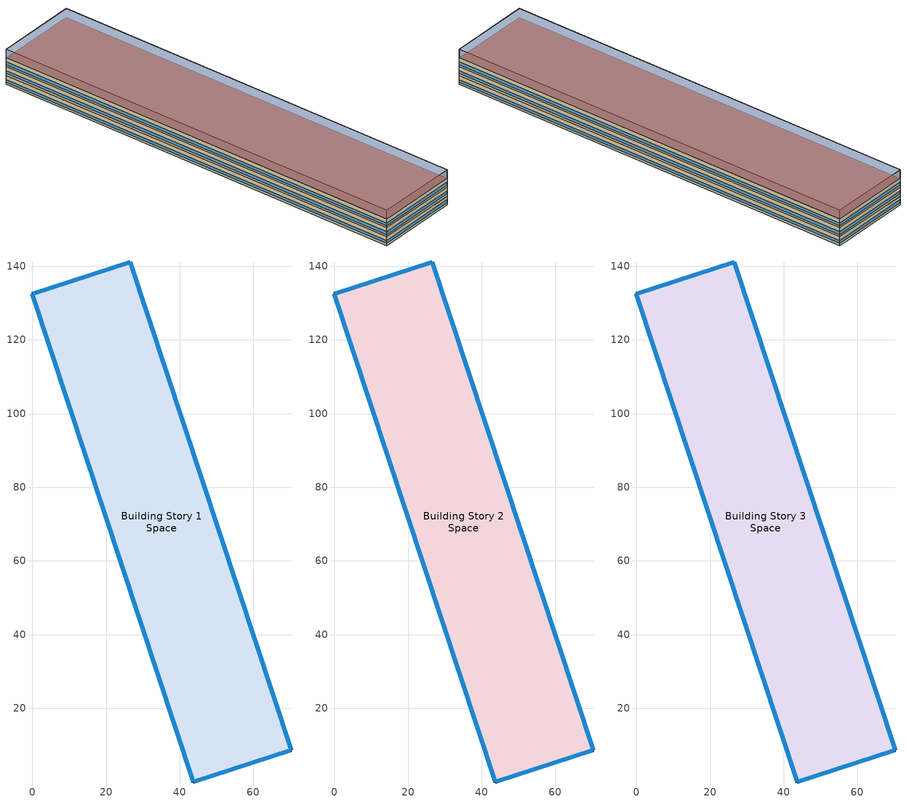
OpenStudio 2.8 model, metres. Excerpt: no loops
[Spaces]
Building Story 1 Space
 floor ground: 70.19,8.68 43.7,0 0,132.47 26.49,141.15 z0
 wall outside: 43.7,0 70.19,8.68 26.49,141.15 0,132.47 43.7,0 z0:3
 window: 43.73,0.01 70.17,8.67 / 0.01,132.45 43.69,0.02 / 26.47,141.14 0.02,132.48 / 70.18,8.7 26.5,141.12 z0.76:1.66
 ceiling adiabatic (Typical Interior Ceiling): 26.49,141.15 0,132.47 43.7,0 70.19,8.68 z3
Building Story 2 Space
 floor adiabatic (Typical Insulated Carpeted 8in Slab Floor): 70.19,8.68 43.7,0 0,132.47 26.49,141.15 z3
 wall outside: 43.7,0 70.19,8.68 26.49,141.15 0,132.47 43.7,0 z3:6
 window: 43.73,0.01 70.17,8.67 / 0.01,132.45 43.69,0.02 / 26.47,141.14 0.02,132.48 / 70.18,8.7 26.5,141.12 z3.76:4.66
 ceiling adiabatic (Typical Interior Ceiling): 26.49,141.15 0,132.47 43.7,0 70.19,8.68 z6
Building Story 3 Space
 floor adiabatic (Typical Insulated Carpeted 8in Slab Floor): 70.19,8.68 43.7,0 0,132.47 26.49,141.15 z6
 wall outside: 43.7,0 70.19,8.68 26.49,141.15 0,132.47 43.7,0 z6:9
 window: 43.73,0.01 70.17,8.67 / 0.01,132.45 43.69,0.02 / 26.47,141.14 0.02,132.48 / 70.18,8.7 26.5,141.12 z6.76:7.66
 roof outside: 26.49,141.15 0,132.47 43.7,0 70.19,8.68 z9
shading: 43.7,0 70.19,8.68 / 70.19,8.68 26.49,141.15 / 26.49,141.15 0,132.47 / 0,132.47 43.7,0 z0:12; 43.7,0 70.19,8.68 / 0,132.47 43.7,0 / 26.49,141.15 0,132.47 / 70.19,8.68 26.49,141.15 / 43.7,0 70.19,8.68 / 70.19,8.68 26.49,141.15 / 26.49,141.15 0,132.47 / 0,132.47 43.7,0 z0:9; 43.7,0 70.19,8.68 / 0,132.47 43.7,0 / 26.49,141.15 0,132.47 / 70.19,8.68 26.49,141.15 / 43.7,0 70.19,8.68 / 70.19,8.68 26.49,141.15 / 26.49,141.15 0,132.47 / 0,132.47 43.7,0 z0:3; 70.19,8.68 43.7,0 0,132.47 26.49,141.15 z0; 26.49,141.15 0,132.47 43.7,0 70.19,8.68 z12; 70.19,8.68 43.7,0 0,132.47 26.49,141.15 z0; 26.49,141.15 0,132.47 43.7,0 70.19,8.68 z9; 70.19,8.68 43.7,0 0,132.47 26.49,141.15 z0; 26.49,141.15 0,132.47 43.7,0 70.19,8.68 z3; 70.19,8.68 43.7,0 0,132.47 26.49,141.15 z0; 26.49,141.15 0,132.47 43.7,0 70.19,8.68 z3; 70.19,8.68 43.7,0 0,132.47 26.49,141.15 z0; 26.49,141.15 0,132.47 43.7,0 70.19,8.68 z9
[Site]
Buffalo Niagara Intl Ap_NY_USA: Latitude {deg}=42.8133; Longitude {deg}=-78.8502; Time Zone {hr}=-5; Elevation {m}=215; Terrain=City
[Site:WaterMainsTemperature]
Calculation Method=Correlation; Annual Average Outdoor Air Temperature {C}=8.96667; Maximum Difference In Monthly Average Outdoor Air Temperatures {deltaC}=26.2
[SizingPeriod:DesignDay] Barometric Pressure {Pa}=98769; Sky Clearness=0; Rain Indicator=0; Snow Indicator=0; Day of Month=21; Daylight Saving Time Indicator=0; Humidity Indicating Type=Wetbulb; Dry-Bulb Temperature Range Modifier Type=DefaultMultipliers
Name | Maximum Dry-Bulb Temperature {C} | Daily Dry-Bulb Temperature Range {deltaC} | Humidity Indicating Conditions at Maximum Dry-Bulb | Wind Speed {m/s} | Wind Direction {deg} | Month | Day Type | Solar Model Indicator | ASHRAE Taub | ASHRAE Taud
Buffalo Niagara Intl Ap Ann Clg .4% Condns DB=>MWB 1 | 30.3 | 9.3 | 21.8 | 5.7 | 240 | 7 | SummerDesignDay | ASHRAETau | 0.462 | 2.001
Buffalo Niagara Intl Ap Ann Clg .4% Condns WB=>MDB 1 | 27.8 | 9.3 | 23.8 | 5.7 | 240 | 7 | SummerDesignDay | ASHRAETau | 0.462 | 2.001
Buffalo Niagara Intl Ap Ann Htg 99.6% Condns DB 1 | -16.3 | 0 | -16.3 | 5.1 | 270 | 1 | WinterDesignDay | ASHRAEClearSky
[ClimateZones]
Climate Zone Institution Name 1=ASHRAE; Climate Zone Document Name 1=ANSI/ASHRAE Standard 169; Climate Zone Document Year 1=2006; Climate Zone Value 1=6A
[Site:GroundTemperature:BuildingSurface]
20.26, 20.16, 20.19, 20.28, 20.39, 22.7, 23.12, 23.23, 23.27, 20.97, 20.62, 20.41
[Building]
Restaurant 10: Nominal Floor to Floor Height {m}=3; Default Construction Set=Res 90.1-2013 - FullSrvRest - ASHRAE 169-2013-6A; Standards Number of Stories=3; Standards Number of Above Ground Stories=3; Standards Building Type=FullServiceRestaurant
[DefaultConstructionSet]
Res 90.1-2013 - FullSrvRest - ASHRAE 169-2013-6A: Default Exterior Surface Constructions=Default Surface Constructions 1; Default Interior Surface Constructions=Default Surface Constructions 2; Default Ground Contact Surface Constructions=Default Surface Constructions 3; Default Exterior SubSurface Constructions=Default Sub Surface Constructions 1; Default Interior SubSurface Constructions=Default Sub Surface Constructions 2; Interior Partition Construction=Typical Interior Partition
[DefaultSurfaceConstructions]
Name | Floor Construction | Wall Construction | Roof Ceiling Construction
Default Surface Constructions 1 | Typical Insulated Exterior Mass Floor R-19.61 | Typical Insulated Steel Framed Exterior Wall R-20.41 | Typical Wood Joist Attic Floor R-47.62
Default Surface Constructions 2 | Typical Interior Floor | Typical Interior Wall | Typical Interior Ceiling
Default Surface Constructions 3 | Typical Insulated Carpeted 8in Slab Floor | Typical Insulated Basement Mass Wall
[Construction]
Typical Insulated Exterior Mass Floor R-19.61: Typical Insulation R-17.04, 4 in. Normalweight Concrete Floor, Typical Carpet Pad
Typical Insulated Steel Framed Exterior Wall R-20.41: 25mm Stucco, 5/8 in. Gypsum Board, Typical Insulation R-18.23, 5/8 in. Gypsum Board
Typical Wood Joist Attic Floor R-47.62: 5/8 in. Gypsum Board, Typical Insulation R-45.98
Typical Interior Floor: 100mm Normalweight concrete floor, CP02 CARPET PAD
Typical Interior Wall: G01 13mm gypsum board, G01 13mm gypsum board
Typical Interior Ceiling: CP02 CARPET PAD, 100mm Normalweight concrete floor
Typical Insulated Carpeted 8in Slab Floor: 8 in. Normalweight Concrete Floor, Typical Carpet Pad
Typical Insulated Basement Mass Wall: 8 in. Concrete Block Basement Wall
U 0.48 SHGC 0.40 Dbl Ref-D Clr 6mm/13mm: REF D CLEAR 6MM, AIR 13MM, CLEAR 6MM
Typical Insulated Metal Door R-2.0: F08 Metal surface, Typical Insulation R-1.15
U 0.44 SHGC 0.26 Dbl Ref-B-H Clr 6mm/13mm Air: REF B CLEAR HI 6MM, AIR 13MM, CLEAR 6MM
Typical Overhead Door R-2.0: Typical Insulation R-1.15 1
Window_U_0.50_SHGC_0.40_Skylight_Frame_Width_0.430_in: Glass_2052_LayerAvg, Gap_1_W_0_0038, Glass_2027F_LayerAvg
Typical Interior Window: Clear 3mm
Typical Interior Door; Typical Interior Partition: G05 25mm wood
InteriorFurnishings 1: Std Wood 6inch 1
InteriorFurnishings 2: Std Wood 6inch 2
[Material:NoMass] Roughness=Smooth; Thermal Absorptance=0.9; Solar Absorptance=0.7
Name | Thermal Resistance {m2-K/W} | Visible Absorptance
Typical Insulation R-17.04 | 3.00072 | 0.7
Typical Carpet Pad; CP02 CARPET PAD | 0.21648 | 0.8
Typical Insulation R-18.23 | 3.21036 | 0.7
Typical Insulation R-45.98 | 8.09839 | 0.7
Typical Insulation R-1.15 | 0.202509 | 0.7
Typical Insulation R-1.15 1 | 0.202527 | 0.7
[Material]
Name | Roughness | Thickness {m} | Conductivity {W/m-K} | Density {kg/m3} | Specific Heat {J/kg-K} | Thermal Absorptance | Solar Absorptance | Visible Absorptance
4 in. Normalweight Concrete Floor | MediumRough | 0.1016 | 2.31 | 2322 | 832 | 0.9 | 0.7 | 0.7
25mm Stucco | Smooth | 0.0254 | 0.72 | 1856 | 840 | 0.9 | 0.7 | 0.7
5/8 in. Gypsum Board | MediumSmooth | 0.0159 | 0.16 | 800 | 1090 | 0.9 | 0.7 | 0.7
100mm Normalweight concrete floor | MediumRough | 0.1016 | 2.31045 | 2322 | 832.557 |  | 0 | 0
G01 13mm gypsum board | Smooth | 0.0127 | 0.160031 | 800.001 | 1090.73 | 0.9 | 0.7 | 0.5
8 in. Normalweight Concrete Floor | MediumRough | 0.2032 | 2.31 | 2322 | 832 | 0.9 | 0.7 | 0.7
8 in. Concrete Block Basement Wall | MediumRough | 0.2032 | 1.326 | 1842 | 912 | 0.9 | 0.7 | 0.7
F08 Metal surface | Smooth | 0.0008 | 45.28 | 7824 | 500 | 0.9 | 0.7 | 0.7
G05 25mm wood | MediumSmooth | 0.0254 | 0.15 | 608 | 1630 | 0.9 | 0.5 | 0.5
Std Wood 6inch 1; Std Wood 6inch 2 | MediumSmooth | 0.15 | 0.12 | 540 | 1210 | 0.9 | 0.7 | 0.7
[DefaultSubSurfaceConstructions]
Name | Fixed Window Construction | Operable Window Construction | Door Construction | Glass Door Construction | Overhead Door Construction | Skylight Construction | Tubular Daylight Dome Construction | Tubular Daylight Diffuser Construction
Default Sub Surface Constructions 1 | U 0.48 SHGC 0.40 Dbl Ref-D Clr 6mm/13mm | U 0.48 SHGC 0.40 Dbl Ref-D Clr 6mm/13mm | Typical Insulated Metal Door R-2.0 | U 0.44 SHGC 0.26 Dbl Ref-B-H Clr 6mm/13mm Air | Typical Overhead Door R-2.0 | Window_U_0.50_SHGC_0.40_Skylight_Frame_Width_0.430_in | Typical Interior Window | Typical Interior Window
Default Sub Surface Constructions 2 | Typical Interior Window | Typical Interior Window | Typical Interior Door
[WindowMaterial:Glazing] Optical Data Type=SpectralAverage; Infrared Transmittance at Normal Incidence=0; Dirt Correction Factor for Solar and Visible Transmittance=1; Solar Diffusing=No
Name | Thickness {m} | Solar Transmittance at Normal Incidence | Front Side Solar Reflectance at Normal Incidence | Back Side Solar Reflectance at Normal Incidence | Visible Transmittance at Normal Incidence | Front Side Visible Reflectance at Normal Incidence | Back Side Visible Reflectance at Normal Incidence | Front Side Infrared Hemispherical Emissivity | Back Side Infrared Hemispherical Emissivity | Conductivity {W/m-K}
REF D CLEAR 6MM | 0.006 | 0.429 | 0.308 | 0.379 | 0.334 | 0.453 | 0.505 | 0.84 | 0.82 | 0.9
CLEAR 6MM | 0.006 | 0.775 | 0.071 | 0.071 | 0.881 | 0.08 | 0.08 | 0.84 | 0.84 | 0.9
REF B CLEAR HI 6MM | 0.006 | 0.24 | 0.16 | 0.32 | 0.3 | 0.16 | 0.29 | 0.84 | 0.6 | 0.9
Glass_2052_LayerAvg | 0.00837 | 0.507767 | 0.054228 | 0.0544931 | 0.586833 | 0.05805 | 0.058397 | 0.84 | 0.84 | 1
Glass_2027F_LayerAvg | 0.004 | 0.369744 | 0.470069 | 0.340935 | 0.765222 | 0.0546 | 0.073741 | 0.03675 | 0.84 | 1
Clear 3mm | 0.003 | 0.837 | 0.075 | 0.075 | 0.898 | 0.081 | 0.081 | 0.84 | 0.84 | 0.9
[WindowMaterial:Gas] Gas Type=Air
Name | Thickness {m}
AIR 13MM | 0.0127
Gap_1_W_0_0038 | 0.0038
[People:Definition] Number of People Calculation Method=People/Area; Fraction Radiant=0.3; Enable ASHRAE 55 Comfort Warnings=Yes; Mean Radiant Temperature Calculation Type=ZoneAveraged; Thermal Comfort Model Type 1=Fanger
Name | People per Space Floor Area {person/m2}
FullServiceRestaurant Dining People Definition | 0.753474
FullServiceRestaurant Kitchen People Definition | 0.0538196
[Lights:Definition] Design Level Calculation Method=Watts/Area; Fraction Radiant=0.7; Fraction Visible=0.2
Name | Watts per Space Floor Area {W/m2}
FullServiceRestaurant Dining Lights Definition | 9.57988
FullServiceRestaurant Kitchen Lights Definition | 13.0243
[ElectricEquipment:Definition] Design Level Calculation Method=Watts/Area
Name | Watts per Space Floor Area {W/m2} | Fraction Latent | Fraction Radiant | Fraction Lost
FullServiceRestaurant Dining Elec Equip Definition | 64.9279 | 0.25 | 0.3
FullServiceRestaurant Kitchen Elec Equip Definition | 403.97 | 0.25 | 0.3 | 0.2
Elevator Lift Motor 1 - pre-normalized value was 16055 W. | 4.12672 |  | 0 | 1
Elevator Fan 1 - pre-normalized value was 31 W. | 0.00795722 |  | 0.5
Elevator Lights 1 - pre-normalized value was 32 W. | 0.00831476 |  | 0.5
[DesignSpecification:OutdoorAir] Outdoor Air Method=Sum; Outdoor Air Flow per Person {m3/s-person}=0; Outdoor Air Flow Rate {m3/s}=0; Outdoor Air Flow Air Changes per Hour {1/hr}=0
Name | Outdoor Air Flow per Floor Area {m3/s-m2}
Blended OA | 0.00155463
Blended OA 1; Blended OA 2 | 0.0035814
[DefaultScheduleSet]
Story Ground Blended Space Type Schedule Set; Story Mid Blended Space Type Schedule Set; Story Top Blended Space Type Schedule Set
[GasEquipment:Definition]
FullServiceRestaurant Kitchen Gas Equip Definition: Design Level Calculation Method=Watts/Area; Watts per Space Floor Area {W/m2}=649.246; Fraction Latent=0.1; Fraction Radiant=0.2; Fraction Lost=0.7
[SpaceInfiltration:DesignFlowRate] Schedule=Always On Discrete; Design Flow Rate Calculation Method=Flow/ExteriorArea; Constant Term Coefficient=0; Temperature Term Coefficient=0; Velocity Term Coefficient=0.224; Velocity Squared Term Coefficient=0
Name | Space or SpaceType | Flow per Exterior Surface Area {m3/s-m2}
FullServiceRestaurant Dining A  - Story Ground Infiltration; FullServiceRestaurant Dining C  - Story Ground Infiltration | Story Ground Blended Space Type | 1.54212e-05
FullServiceRestaurant Dining A  - Story Mid Infiltration; FullServiceRestaurant Dining B end_a - Story Mid Infiltration; FullServiceRestaurant Dining B end_b - Story Mid Infiltration; FullServiceRestaurant Dining C  - Story Mid Infiltration | Story Mid Blended Space Type | 0.000121519
FullServiceRestaurant Dining A  - Story Top Infiltration; FullServiceRestaurant Dining B end_a - Story Top Infiltration; FullServiceRestaurant Dining B end_b - Story Top Infiltration; FullServiceRestaurant Dining C  - Story Top Infiltration | Story Top Blended Space Type | 1.98691e-05
FullServiceRestaurant Dining A end_a - Story Mid Infiltration; FullServiceRestaurant Dining A end_b - Story Mid Infiltration; FullServiceRestaurant Dining C end_a - Story Mid Infiltration; FullServiceRestaurant Dining C end_b - Story Mid Infiltration | Story Mid Blended Space Type | 2.08748e-05
FullServiceRestaurant Dining A end_a - Story Top Infiltration; FullServiceRestaurant Dining A end_b - Story Top Infiltration; FullServiceRestaurant Dining C end_a - Story Top Infiltration; FullServiceRestaurant Dining C end_b - Story Top Infiltration | Story Top Blended Space Type | 3.41317e-06
FullServiceRestaurant Dining A end_b - Story Ground Infiltration; FullServiceRestaurant Dining C end_b - Story Ground Infiltration; FullServiceRestaurant Kitchen A end_a - Story Ground Infiltration; FullServiceRestaurant Kitchen C end_a - Story Ground Infiltration | Story Ground Blended Space Type | 2.08748e-05
FullServiceRestaurant Dining B end_b - Story Ground Infiltration; FullServiceRestaurant Kitchen B end_a - Story Ground Infiltration | Story Ground Blended Space Type | 0.000121519
FullServiceRestaurant Kitchen A  - Story Ground Infiltration; FullServiceRestaurant Kitchen C  - Story Ground Infiltration | Story Ground Blended Space Type | 0.000106097
[ElectricEquipment]
Name | Electric Equipment Definition | Space or SpaceType | Schedule | Multiplier
9 Elevator Lift Motors | Elevator Lift Motor 1 - pre-normalized value was 16055 W. | Story Ground Blended Space Type | Elevator Schedule 1 | 9
9 Elevator Fans | Elevator Fan 1 - pre-normalized value was 31 W. | Story Ground Blended Space Type | Elevator Schedule 3 | 9
9 Elevator Lights | Elevator Lights 1 - pre-normalized value was 32 W. | Story Ground Blended Space Type | Elevator Schedule 2 | 9
FullServiceRestaurant Dining Elec Equip 1 | FullServiceRestaurant Dining Elec Equip Definition | Story Ground Blended Space Type | RestaurantSitDown BLDG_EQUIP_SCH | 0.1816
FullServiceRestaurant Kitchen Elec Equip 1 | FullServiceRestaurant Kitchen Elec Equip Definition | Story Ground Blended Space Type | RestaurantSitDown BLDG_EQUIP_SCH | 0.8184
FullServiceRestaurant Dining Elec Equip 2 | FullServiceRestaurant Dining Elec Equip Definition | Story Mid Blended Space Type | RestaurantSitDown BLDG_EQUIP_SCH | 1
FullServiceRestaurant Dining Elec Equip 3 | FullServiceRestaurant Dining Elec Equip Definition | Story Top Blended Space Type | RestaurantSitDown BLDG_EQUIP_SCH | 1
[Exterior:Lights:Definition]
Name | Design Level {W}
Parking Areas and Drives Def (W/ft^2) | 0.1
Building Facades Def (W/ft^2) | 0.15
Main Entries Def (W/ft) | 30
Other Doors Def (W/ft) | 20
[Exterior:Lights] Control Option=AstronomicalClock
Name | Exterior Lights Definition | Schedule | Multiplier
Parking Areas and Drives | Parking Areas and Drives Def (W/ft^2) | Schedule Ruleset 2 | 508806
Building Facades | Building Facades Def (W/ft^2) | Schedule Ruleset 1 | 8185.55
Main Entries | Main Entries Def (W/ft) | Schedule Ruleset 2 | 33.5016
Other Doors | Other Doors Def (W/ft) | Schedule Ruleset 2 | 50.2524
[EnergyManagementSystem:Sensor] Output Variable or Output Meter Index Key=Environment
Name | Output Variable or Output Meter
Mains_Water_Temp_Sen | Site Mains Water Temperature
OAT; OAT_1; OAT_2 | Site Outdoor Air Drybulb Temperature
[EnergyManagementSystem:Actuator] Actuated Component Control Type=Schedule Value
Name | Actuated Component | Actuated Component Type
Mains_Water_Temp_Act | Mains Water Temperature | Schedule:Constant
SYS1ZonePVAVHtgSch0; SYS1ZonePVAV1HtgSch0 | RestaurantSitDown HTGSETP_SCH_NO_OPTIMUM | Schedule:Year
SYS1ZonePVAVClgSch0; SYS1ZonePVAV1ClgSch0 | RestaurantSitDown CLGSETP_SCH_NO_OPTIMUM | Schedule:Year
SYS1ZonePVAV2HtgSch0 | RestaurantSitDown HTGSETP_KITCHEN_SCH_NO_OPTIMUM | Schedule:Year
SYS1ZonePVAV2ClgSch0 | RestaurantSitDown CLGSETP_KITCHEN_SCH_NO_OPTIMUM | Schedule:Year
[EnergyManagementSystem:Program]
Mains_Water_Prg: SET Mains_Water_Temp_Act = Mains_Water_Temp_Sen
SYS1ZonePVAVOptimumStartProg0: IF DaylightSavings==0 && DayOfWeek>1 && Hour==5 && OAT<23.9 && OAT>1.7; SET SYS1ZonePVAVClgSch0 = 29.4; SET SYS1ZonePVAVHtgSch0 = 15.6; ELSEIF DaylightSavings==0 && DayOfWeek==1 && Hour==7 && OAT<23.9 && OAT>1.7; SET SYS1ZonePVAVClgSch0 = 29.4; SET SYS1ZonePVAVHtgSch0 = 15.6; ELSEIF DaylightSavings==1 && DayOfWeek>1 && Hour==4 && OAT<23.9 && OAT>1.7; SET SYS1ZonePVAVClgSch0 = 29.4; SET SYS1ZonePVAVHtgSch0 = 15.6; ELSEIF DaylightSavings==1 && DayOfWeek==1 && Hour==6 && OAT<23.9 && OAT>1.7; SET SYS1ZonePVAVClgSch0 = 29.4; SET SYS1ZonePVAVHtgSch0 = 15.6; ELSE; SET SYS1ZonePVAVClgSch0 = NULL; SET SYS1ZonePVAVHtgSch0 = NULL; ENDIF
SYS1ZonePVAV1OptimumStartProg0: IF DaylightSavings==0 && DayOfWeek>1 && Hour==5 && OAT_1<23.9 && OAT_1>1.7; SET SYS1ZonePVAV1ClgSch0 = 29.4; SET SYS1ZonePVAV1HtgSch0 = 15.6; ELSEIF DaylightSavings==0 && DayOfWeek==1 && Hour==7 && OAT_1<23.9 && OAT_1>1.7; SET SYS1ZonePVAV1ClgSch0 = 29.4; SET SYS1ZonePVAV1HtgSch0 = 15.6; ELSEIF DaylightSavings==1 && DayOfWeek>1 && Hour==4 && OAT_1<23.9 && OAT_1>1.7; SET SYS1ZonePVAV1ClgSch0 = 29.4; SET SYS1ZonePVAV1HtgSch0 = 15.6; ELSEIF DaylightSavings==1 && DayOfWeek==1 && Hour==6 && OAT_1<23.9 && OAT_1>1.7; SET SYS1ZonePVAV1ClgSch0 = 29.4; SET SYS1ZonePVAV1HtgSch0 = 15.6; ELSE; SET SYS1ZonePVAV1ClgSch0 = NULL; SET SYS1ZonePVAV1HtgSch0 = NULL; ENDIF
SYS1ZonePVAV2OptimumStartProg0: IF DaylightSavings==0 && DayOfWeek>1 && Hour==5 && OAT_2<23.9 && OAT_2>1.7; SET SYS1ZonePVAV2ClgSch0 = 29.4; SET SYS1ZonePVAV2HtgSch0 = 15.6; ELSEIF DaylightSavings==0 && DayOfWeek==1 && Hour==7 && OAT_2<23.9 && OAT_2>1.7; SET SYS1ZonePVAV2ClgSch0 = 29.4; SET SYS1ZonePVAV2HtgSch0 = 15.6; ELSEIF DaylightSavings==1 && DayOfWeek>1 && Hour==4 && OAT_2<23.9 && OAT_2>1.7; SET SYS1ZonePVAV2ClgSch0 = 29.4; SET SYS1ZonePVAV2HtgSch0 = 15.6; ELSEIF DaylightSavings==1 && DayOfWeek==1 && Hour==6 && OAT_2<23.9 && OAT_2>1.7; SET SYS1ZonePVAV2ClgSch0 = 29.4; SET SYS1ZonePVAV2HtgSch0 = 15.6; ELSE; SET SYS1ZonePVAV2ClgSch0 = NULL; SET SYS1ZonePVAV2HtgSch0 = NULL; ENDIF
[EnergyManagementSystem:ProgramCallingManager]
Mains_Water_Prg_Mgr: BeginTimestepBeforePredictor; Mains_Water_Prg
SYS1ZonePVAVOptimumStartCallingManager0: BeginTimestepBeforePredictor; SYS1ZonePVAVOptimumStartProg0
SYS1ZonePVAV1OptimumStartCallingManager0: BeginTimestepBeforePredictor; SYS1ZonePVAV1OptimumStartProg0
SYS1ZonePVAV2OptimumStartCallingManager0: BeginTimestepBeforePredictor; SYS1ZonePVAV2OptimumStartProg0
[ThermostatSetpoint:DualSetpoint]
Name | Heating Setpoint Temperature Schedule | Cooling Setpoint Temperature Schedule
Story Ground Blended Space Type Thermostat | RestaurantSitDown HTGSETP_KITCHEN_SCH_NO_OPTIMUM | RestaurantSitDown CLGSETP_KITCHEN_SCH_NO_OPTIMUM
Story Mid Blended Space Type Thermostat; Story Top Blended Space Type Thermostat | RestaurantSitDown HTGSETP_SCH_NO_OPTIMUM | RestaurantSitDown CLGSETP_SCH_NO_OPTIMUM
[InternalMass:Definition] Design Level Calculation Method=SurfaceArea/Area; Surface Area per Space Floor Area=2
Name | Construction
Internal Mass Definition 2 | InteriorFurnishings 1
Internal Mass Definition 3 | InteriorFurnishings 2
[InternalMass]
Name | Internal Mass Definition | Space or SpaceType | Multiplier
FullServiceRestaurant Dining C end_b - Story Top Mass; FullServiceRestaurant Dining A end_b - Story Top Mass; FullServiceRestaurant Dining C end_a - Story Top Mass; FullServiceRestaurant Dining A end_a - Story Top Mass | Internal Mass Definition 2 | Story Top Blended Space Type | 0.00537288
FullServiceRestaurant Dining C  - Story Top Mass; FullServiceRestaurant Dining A  - Story Top Mass; FullServiceRestaurant Dining B end_a - Story Top Mass; FullServiceRestaurant Dining B end_b - Story Top Mass | Internal Mass Definition 2 | Story Top Blended Space Type | 0.0625542
FullServiceRestaurant Dining A end_b - Story Mid Mass; FullServiceRestaurant Dining C end_a - Story Mid Mass; FullServiceRestaurant Dining A end_a - Story Mid Mass; FullServiceRestaurant Dining C end_b - Story Mid Mass | Internal Mass Definition 2 | Story Mid Blended Space Type | 0.00537288
FullServiceRestaurant Dining C  - Story Mid Mass; FullServiceRestaurant Dining A  - Story Mid Mass; FullServiceRestaurant Dining B end_a - Story Mid Mass; FullServiceRestaurant Dining B end_b - Story Mid Mass | Internal Mass Definition 2 | Story Mid Blended Space Type | 0.0625542
FullServiceRestaurant Dining B  - Story Mid Mass | Internal Mass Definition 2 | Story Mid Blended Space Type | 0.728292
FullServiceRestaurant Dining C end_b - Story Ground Mass; FullServiceRestaurant Dining A end_b - Story Ground Mass; FullServiceRestaurant Kitchen C end_a - Story Ground Mass; FullServiceRestaurant Kitchen A end_a - Story Ground Mass | Internal Mass Definition 2 | Story Ground Blended Space Type | 0.00537288
FullServiceRestaurant Dining B end_b - Story Ground Mass; FullServiceRestaurant Kitchen B end_a - Story Ground Mass | Internal Mass Definition 2 | Story Ground Blended Space Type | 0.0625542
FullServiceRestaurant Dining B  - Story Ground Mass | Internal Mass Definition 2 | Story Ground Blended Space Type | 0.0924233
FullServiceRestaurant Kitchen A  - Story Ground Mass; FullServiceRestaurant Kitchen C  - Story Ground Mass | Internal Mass Definition 2 | Story Ground Blended Space Type | 0.0546158
FullServiceRestaurant Dining C  - Story Ground Mass; FullServiceRestaurant Dining A  - Story Ground Mass | Internal Mass Definition 2 | Story Ground Blended Space Type | 0.00793839
FullServiceRestaurant Kitchen B  - Story Ground Mass | Internal Mass Definition 2 | Story Ground Blended Space Type | 0.635869
FullServiceRestaurant Dining B  - Story Top Mass | Internal Mass Definition 2 | Story Top Blended Space Type | 0.728292
Building Story 3 Space Mass | Internal Mass Definition 3 | Building Story 3 Space | 1
Building Story 2 Space Mass | Internal Mass Definition 3 | Building Story 2 Space | 1
Building Story 1 Space Mass | Internal Mass Definition 3 | Building Story 1 Space | 1
[People] Number of People Schedule=RestaurantSitDown BLDG_OCC_SCH; Activity Level Schedule=RestaurantSitDown ACTIVITY_SCH; Work Efficiency Schedule=Work Efficiency Schedule; Clothing Insulation Schedule=Clothing Schedule; Air Velocity Schedule=Air Velocity Schedule
Name | People Definition | Space or SpaceType | Multiplier
FullServiceRestaurant Dining People 1 | FullServiceRestaurant Dining People Definition | Story Ground Blended Space Type | 0.1816
FullServiceRestaurant Kitchen People 1 | FullServiceRestaurant Kitchen People Definition | Story Ground Blended Space Type | 0.8184
FullServiceRestaurant Dining People 2 | FullServiceRestaurant Dining People Definition | Story Mid Blended Space Type | 1
FullServiceRestaurant Dining People 3 | FullServiceRestaurant Dining People Definition | Story Top Blended Space Type | 1
[Lights] Fraction Replaceable=1
Name | Lights Definition | Space or SpaceType | Schedule | Multiplier
FullServiceRestaurant Dining Lights 1 | FullServiceRestaurant Dining Lights Definition | Story Ground Blended Space Type | RestaurantSitDown BLDG_LIGHT_DINING_SCH_2013 | 0.1816
FullServiceRestaurant Kitchen Lights 1 | FullServiceRestaurant Kitchen Lights Definition | Story Ground Blended Space Type | RestaurantSitDown BLDG_LIGHT_KITCHEN_SCH_2010_2013 | 0.8184
FullServiceRestaurant Dining Lights 2 | FullServiceRestaurant Dining Lights Definition | Story Mid Blended Space Type | RestaurantSitDown BLDG_LIGHT_DINING_SCH_2013 | 1
FullServiceRestaurant Dining Lights 3 | FullServiceRestaurant Dining Lights Definition | Story Top Blended Space Type | RestaurantSitDown BLDG_LIGHT_DINING_SCH_2013 | 1
[GasEquipment]
FullServiceRestaurant Kitchen Gas Equip 1: Gas Equipment Definition=FullServiceRestaurant Kitchen Gas Equip Definition; Space or SpaceType=Story Ground Blended Space Type; Schedule=RestaurantSitDown Rest_GAS_EQUIP_SCH; Multiplier=0.8184
[SpaceType] Standards Building Type=FullServiceRestaurant
Name | Default Schedule Set | Design Specification Outdoor Air Object | Standards Space Type
Story Ground Blended Space Type | Story Ground Blended Space Type Schedule Set | Blended OA | Kitchen
Story Mid Blended Space Type | Story Mid Blended Space Type Schedule Set | Blended OA 1 | Dining
Story Top Blended Space Type | Story Top Blended Space Type Schedule Set | Blended OA 2 | Dining
[Space]
Name | Space Type | Building Story | Thermal Zone
Building Story 1 Space | Story Top Blended Space Type | Building Story 1 | Building Story 1 ThermalZone
Building Story 2 Space | Story Mid Blended Space Type | Building Story 2 | Building Story 2 ThermalZone
Building Story 3 Space | Story Ground Blended Space Type | Building Story 3 | Building Story 3 ThermalZone
[BuildingStory]
Building Story 1; Building Story 2; Building Story 3
[ThermalZone] Fraction of Zone Controlled by Primary Daylighting Control=0.14; Use Ideal Air Loads=No
Name | Primary Daylighting Control | Secondary Daylighting Control | Fraction of Zone Controlled by Secondary Daylighting Control | Thermostat
Building Story 1 ThermalZone | Building Story 1 Space Daylt Sensor 1 | Building Story 1 Space Daylt Sensor 2 | 0.391 | Story Top Blended Space Type Thermostat
Building Story 2 ThermalZone | Building Story 2 Space Daylt Sensor 1 | Building Story 2 Space Daylt Sensor 2 | 0.263 | Story Mid Blended Space Type Thermostat
Building Story 3 ThermalZone | Building Story 3 Space Daylt Sensor 1 | Building Story 3 Space Daylt Sensor 2 | 0.391 | Story Ground Blended Space Type Thermostat
[Daylighting:Control] Lighting Control Type=Stepped; Minimum Input Power Fraction for Continuous Dimming Control=0.3; Minimum Light Output Fraction for Continuous Dimming Control=0.2; Number of Stepped Control Steps=3; Probability Lighting will be Reset When Needed in Manual Stepped Control=1; Maximum Allowable Discomfort Glare Index=22
Name | Space | Position X-Coordinate {m} | Position Y-Coordinate {m} | Position Z-Coordinate {m} | Illuminance Setpoint {lux}
Building Story 1 Space Daylt Sensor 1 | Building Story 1 Space | 56.6052 | 5.38193 | 0.762 | 300
Building Story 1 Space Daylt Sensor 2 | Building Story 1 Space | 56.2582 | 6.4412 | 0.762 | 300
Building Story 2 Space Daylt Sensor 1 | Building Story 2 Space | 56.6052 | 5.38193 | 3.762 | 300
Building Story 2 Space Daylt Sensor 2 | Building Story 2 Space | 56.2582 | 6.4412 | 3.762 | 300
Building Story 3 Space Daylt Sensor 1 | Building Story 3 Space | 56.6052 | 5.38193 | 6.762 | 375
Building Story 3 Space Daylt Sensor 2 | Building Story 3 Space | 56.2582 | 6.4412 | 6.762 | 375
[AvailabilityManager:NightCycle] Control Type=CycleOnAny; Thermostat Tolerance {deltaC}=1; Cycling Run Time {s}=1800
Availability Manager Night Cycle 1; Availability Manager Night Cycle 2; Availability Manager Night Cycle 3
[Schedule:Ruleset]
Name | Default Day Schedule | Summer Design Day Schedule | Winter Design Day Schedule
Clothing Schedule | Clothing Schedule Default Winter Clothes
Air Velocity Schedule | Air Velocity Schedule Default
Work Efficiency Schedule | Work Efficiency Schedule Default
RestaurantSitDown BLDG_OCC_SCH | RestaurantSitDown BLDG_OCC_SCH Default | RestaurantSitDown BLDG_OCC_SCH Summer Design Day | RestaurantSitDown BLDG_OCC_SCH Winter Design Day
RestaurantSitDown ACTIVITY_SCH | RestaurantSitDown ACTIVITY_SCH Default | RestaurantSitDown ACTIVITY_SCH Summer Design Day | RestaurantSitDown ACTIVITY_SCH Winter Design Day
RestaurantSitDown BLDG_LIGHT_DINING_SCH_2013 | RestaurantSitDown BLDG_LIGHT_DINING_SCH_2013 Default | RestaurantSitDown BLDG_LIGHT_DINING_SCH_2013 Summer Design Day | RestaurantSitDown BLDG_LIGHT_DINING_SCH_2013 Winter Design Day
RestaurantSitDown BLDG_EQUIP_SCH | RestaurantSitDown BLDG_EQUIP_SCH Default | RestaurantSitDown BLDG_EQUIP_SCH Summer Design Day | RestaurantSitDown BLDG_EQUIP_SCH Winter Design Day
RestaurantSitDown BLDG_LIGHT_KITCHEN_SCH_2010_2013 | RestaurantSitDown BLDG_LIGHT_KITCHEN_SCH_2010_2013 Default | RestaurantSitDown BLDG_LIGHT_KITCHEN_SCH_2010_2013 Summer Design Day | RestaurantSitDown BLDG_LIGHT_KITCHEN_SCH_2010_2013 Winter Design Day
RestaurantSitDown Rest_GAS_EQUIP_SCH | RestaurantSitDown Rest_GAS_EQUIP_SCH Default | RestaurantSitDown Rest_GAS_EQUIP_SCH Summer Design Day | RestaurantSitDown Rest_GAS_EQUIP_SCH Winter Design Day
Elevator Schedule 1 | 30 space(s) Occ Sch Default 1 | 30 space(s) Occ Sch Summer Design Day 1 | 30 space(s) Occ Sch Winter Design Day 1
Elevator Schedule 2 | 30 space(s) Occ Sch Default 2 | 30 space(s) Occ Sch Summer Design Day 2 | 30 space(s) Occ Sch Winter Design Day 2
Elevator Schedule 3 | 30 space(s) Occ Sch Default 3 | 30 space(s) Occ Sch Summer Design Day 3 | 30 space(s) Occ Sch Winter Design Day 3
Schedule Ruleset 1 | Schedule Day 17
Schedule Ruleset 2 | Schedule Day 18
RestaurantSitDown HTGSETP_SCH_NO_OPTIMUM | RestaurantSitDown HTGSETP_SCH_NO_OPTIMUM Default | RestaurantSitDown HTGSETP_SCH_NO_OPTIMUM Summer Design Day | RestaurantSitDown HTGSETP_SCH_NO_OPTIMUM Winter Design Day
RestaurantSitDown CLGSETP_SCH_NO_OPTIMUM | RestaurantSitDown CLGSETP_SCH_NO_OPTIMUM Default | RestaurantSitDown CLGSETP_SCH_NO_OPTIMUM Summer Design Day | RestaurantSitDown CLGSETP_SCH_NO_OPTIMUM Winter Design Day
RestaurantSitDown HTGSETP_KITCHEN_SCH_NO_OPTIMUM | RestaurantSitDown HTGSETP_KITCHEN_SCH_NO_OPTIMUM Default | RestaurantSitDown HTGSETP_KITCHEN_SCH_NO_OPTIMUM Summer Design Day | RestaurantSitDown HTGSETP_KITCHEN_SCH_NO_OPTIMUM Winter Design Day
RestaurantSitDown CLGSETP_KITCHEN_SCH_NO_OPTIMUM | RestaurantSitDown CLGSETP_KITCHEN_SCH_NO_OPTIMUM Default | RestaurantSitDown CLGSETP_KITCHEN_SCH_NO_OPTIMUM Summer Design Day | RestaurantSitDown CLGSETP_KITCHEN_SCH_NO_OPTIMUM Winter Design Day
[Schedule:Day]
Clothing Schedule Default Winter Clothes; RestaurantSitDown BLDG_OCC_SCH Summer Design Day; RestaurantSitDown BLDG_LIGHT_DINING_SCH_2013 Summer Design Day; RestaurantSitDown BLDG_LIGHT_KITCHEN_SCH_2010_2013 Summer Design Day; 30 space(s) Occ Sch Summer Design Day 1; 30 space(s) Occ Sch Winter Design Day 1; 30 space(s) Occ Sch Summer Design Day 2; 30 space(s) Occ Sch Winter Design Day 2; 30 space(s) Occ Sch Summer Design Day 3; 30 space(s) Occ Sch Winter Design Day 3: 24, 0, 1
Clothing Schedule Summer Clothes: 24, 0, 0.5
Air Velocity Schedule Default: 24, 0, 0.2
Work Efficiency Schedule Default; RestaurantSitDown BLDG_OCC_SCH Winter Design Day; RestaurantSitDown BLDG_LIGHT_DINING_SCH_2013 Winter Design Day; RestaurantSitDown BLDG_EQUIP_SCH Winter Design Day; RestaurantSitDown BLDG_LIGHT_KITCHEN_SCH_2010_2013 Winter Design Day; RestaurantSitDown Rest_GAS_EQUIP_SCH Winter Design Day: 24, 0, 0
RestaurantSitDown BLDG_OCC_SCH Default: 1, 0, 0.05, 6, 0, 0, 7, 0, 0.05, 9, 0, 0.5, 11, 0, 0.2, 12, 0, 0.3, 14, 0, 0.5, 15, 0, 0.3, 16, 0, 0.2, 17, 0, 0.25, 18, 0, 0.35, 19, 0, 0.55, 20, 0, 0.65, 21, 0, 0.7, 22, 0, 0.35, 24, 0, 0.2
RestaurantSitDown BLDG_OCC_SCH Sat Day: 1, 0, 0.05, 6, 0, 0, 7, 0, 0.05, 9, 0, 0.5, 10, 0, 0.4, 11, 0, 0.2, 12, 0, 0.45, 14, 0, 0.5, 15, 0, 0.35, 18, 0, 0.3, 19, 0, 0.7, 20, 0, 0.9, 21, 0, 0.7, 22, 0, 0.65, 23, 0, 0.55, 24, 0, 0.35
RestaurantSitDown BLDG_OCC_SCH Wkdy Day: 1, 0, 0.05, 5, 0, 0, 6, 0, 0.05, 7, 0, 0.1, 10, 0, 0.4, 11, 0, 0.2, 12, 0, 0.5, 13, 0, 0.8, 14, 0, 0.7, 15, 0, 0.4, 16, 0, 0.2, 17, 0, 0.25, 18, 0, 0.5, 21, 0, 0.8, 22, 0, 0.5, 23, 0, 0.35, 24, 0, 0.2
RestaurantSitDown ACTIVITY_SCH Default; RestaurantSitDown ACTIVITY_SCH Winter Design Day; RestaurantSitDown ACTIVITY_SCH Summer Design Day: 24, 0, 120
RestaurantSitDown BLDG_LIGHT_DINING_SCH_2013 Default: 1, 0, 0.1877, 6, 0, 0.15, 8, 0, 0.2816, 10, 0, 0.4693, 16, 0, 0.657, 22, 0, 0.5631, 23, 0, 0.4693, 24, 0, 0.2816
RestaurantSitDown BLDG_LIGHT_DINING_SCH_2013 Sat Day: 1, 0, 0.1877, 6, 0, 0.15, 8, 0, 0.2816, 10, 0, 0.5631, 17, 0, 0.7509, 22, 0, 0.8447, 23, 0, 0.4693, 24, 0, 0.2816
RestaurantSitDown BLDG_LIGHT_DINING_SCH_2013 Wkdy Day: 1, 0, 0.1408, 5, 0, 0.15, 6, 0, 0.1877, 8, 0, 0.3754, 10, 0, 0.5631, 22, 0, 0.8447, 23, 0, 0.4693, 24, 0, 0.2816
RestaurantSitDown BLDG_EQUIP_SCH Default; RestaurantSitDown BLDG_EQUIP_SCH Default|Sat|Wkdy Day; RestaurantSitDown Rest_GAS_EQUIP_SCH Default; RestaurantSitDown Rest_GAS_EQUIP_SCH Default|Sat|Wkdy Day: 1, 0, 0.03, 2, 0, 0.02, 3, 0, 0.03, 4, 0, 0.02, 5, 0, 0.05, 6, 0, 0.12, 7, 0, 0.13, 8, 0, 0.15, 9, 0, 0.18, 10, 0, 0.21, 11, 0, 0.26, 12, 0, 0.29, 13, 0, 0.27, 14, 0, 0.25, 16, 0, 0.23, 18, 0, 0.26, 19, 0, 0.24, 20, 0, 0.22, 21, 0, 0.2, 22, 0, 0.18, 23, 0, 0.09, 24, 0, 0.03
RestaurantSitDown BLDG_EQUIP_SCH Summer Design Day; RestaurantSitDown Rest_GAS_EQUIP_SCH Summer Design Day: 24, 0, 0.29
RestaurantSitDown BLDG_LIGHT_KITCHEN_SCH_2010_2013 Default: 1, 0, 0.16446, 6, 0, 0.15, 8, 0, 0.24669, 10, 0, 0.41115, 16, 0, 0.57561, 22, 0, 0.49338, 23, 0, 0.41115, 24, 0, 0.24669
RestaurantSitDown BLDG_LIGHT_KITCHEN_SCH_2010_2013 Sat Day: 1, 0, 0.16446, 6, 0, 0.15, 8, 0, 0.24669, 10, 0, 0.49338, 17, 0, 0.65784, 22, 0, 0.74007, 23, 0, 0.41115, 24, 0, 0.24669
RestaurantSitDown BLDG_LIGHT_KITCHEN_SCH_2010_2013 Wkdy Day: 1, 0, 0.123345, 5, 0, 0.15, 6, 0, 0.16446, 8, 0, 0.32892, 10, 0, 0.49338, 22, 0, 0.74007, 23, 0, 0.41115, 24, 0, 0.24669
30 space(s) Occ Sch Default 1: 1, 0, 0.0620168, 4, 0, 0, 6, 0, 0.0620168, 7, 0, 0.372101, 9, 0, 0, 10, 0, 0.248067, 12, 0, 0.372101, 13, 0, 0.124034, 14, 0, 0.372101, 15, 0, 0.248067, 16, 0, 0.0620168, 17, 0, 0.310084, 18, 0, 0.372101, 20, 0, 0, 21, 0, 0.372101, 22, 0, 0.18605, 23, 0, 0.18605, 24, 0, 0
30 space(s) Occ Sch Sunday 1: 1, 0, 0.0620168, 5, 0, 0, 6, 0, 0.0620168, 7, 0, 0.558151, 8, 0, 0, 9, 0, 0.372101, 10, 0, 0, 11, 0, 0.124034, 12, 0, 0.248067, 13, 0, 0, 14, 0, 0.248067, 15, 0, 0.124034, 16, 0, 0.0620168, 17, 0, 0.124034, 18, 0, 0.248067, 19, 0, 0.124034, 20, 0, 0.0620168, 21, 0, 0.434117, 22, 0, 0.18605, 24, 0, 0
30 space(s) Occ Sch Saturday 1: 1, 0, 0.0620168, 5, 0, 0, 6, 0, 0.0620168, 7, 0, 0.558151, 8, 0, 0, 9, 0, 0.124034, 10, 0, 0.248067, 11, 0, 0.310084, 12, 0, 0.0620168, 13, 0, 0, 14, 0, 0.18605, 15, 0, 0.0620168, 17, 0, 0, 18, 0, 0.496134, 20, 0, 0.248067, 21, 0, 0.0620168, 22, 0, 0.124034, 23, 0, 0.248067, 24, 0, 0
30 space(s) Occ Sch Default 2; 30 space(s) Occ Sch Default 3: 1, 0, 1, 4, 0, 0, 6, 0, 1, 7, 0, 1, 9, 0, 0, 10, 0, 1, 12, 0, 1, 13, 0, 1, 14, 0, 1, 15, 0, 1, 16, 0, 1, 17, 0, 1, 18, 0, 1, 20, 0, 0, 21, 0, 1, 22, 0, 1, 23, 0, 1, 24, 0, 0
30 space(s) Occ Sch Sunday 2; 30 space(s) Occ Sch Sunday 3: 1, 0, 1, 5, 0, 0, 6, 0, 1, 7, 0, 1, 8, 0, 0, 9, 0, 1, 10, 0, 0, 11, 0, 1, 12, 0, 1, 13, 0, 0, 14, 0, 1, 15, 0, 1, 16, 0, 1, 17, 0, 1, 18, 0, 1, 19, 0, 1, 20, 0, 1, 21, 0, 1, 22, 0, 1, 24, 0, 0
30 space(s) Occ Sch Saturday 2; 30 space(s) Occ Sch Saturday 3: 1, 0, 1, 5, 0, 0, 6, 0, 1, 7, 0, 1, 8, 0, 0, 9, 0, 1, 10, 0, 1, 11, 0, 1, 12, 0, 1, 13, 0, 0, 14, 0, 1, 15, 0, 1, 17, 0, 0, 18, 0, 1, 20, 0, 1, 21, 0, 1, 22, 0, 1, 23, 0, 1, 24, 0, 0
Schedule Day 17: 6, 0, 0, 24, 0, 1
Schedule Day 18: 6, 0, 0.7, 24, 0, 1
RestaurantSitDown HTGSETP_SCH_NO_OPTIMUM Default; RestaurantSitDown HTGSETP_SCH_NO_OPTIMUM Default|Sat|Wkdy Day: 4, 0, 15.6, 24, 0, 21
RestaurantSitDown HTGSETP_SCH_NO_OPTIMUM Summer Design Day; RestaurantSitDown HTGSETP_KITCHEN_SCH_NO_OPTIMUM Summer Design Day: 24, 0, 15.6
RestaurantSitDown HTGSETP_SCH_NO_OPTIMUM Winter Design Day: 24, 0, 21
RestaurantSitDown CLGSETP_SCH_NO_OPTIMUM Default; RestaurantSitDown CLGSETP_SCH_NO_OPTIMUM Default|Sat|Wkdy Day: 4, 0, 30, 24, 0, 24
RestaurantSitDown CLGSETP_SCH_NO_OPTIMUM Summer Design Day: 5, 0, 30, 6, 0, 26, 24, 0, 24
RestaurantSitDown CLGSETP_SCH_NO_OPTIMUM Winter Design Day; RestaurantSitDown CLGSETP_KITCHEN_SCH_NO_OPTIMUM Winter Design Day: 24, 0, 30
RestaurantSitDown HTGSETP_KITCHEN_SCH_NO_OPTIMUM Default; RestaurantSitDown HTGSETP_KITCHEN_SCH_NO_OPTIMUM Default|Sat|Wkdy Day: 1, 0, 19, 4, 0, 15.6, 24, 0, 19
RestaurantSitDown HTGSETP_KITCHEN_SCH_NO_OPTIMUM Winter Design Day: 24, 0, 19
RestaurantSitDown CLGSETP_KITCHEN_SCH_NO_OPTIMUM Default; RestaurantSitDown CLGSETP_KITCHEN_SCH_NO_OPTIMUM Default|Sat|Wkdy Day: 1, 0, 26, 4, 0, 30, 24, 0, 26
RestaurantSitDown CLGSETP_KITCHEN_SCH_NO_OPTIMUM Summer Design Day: 1, 0, 26, 5, 0, 30, 6, 0, 28, 24, 0, 26
[Schedule:Rule] Date Specification Type=DateRange; Start Day=1
Name | Schedule Ruleset | Rule Order | Day Schedule | Start Month | End Month | End Day | Apply Saturday | Apply Monday | Apply Tuesday | Apply Wednesday | Apply Thursday | Apply Friday | Apply Sunday
Schedule Rule 1 | Clothing Schedule | 0 | Clothing Schedule Summer Clothes | 5 | 9 | 30
Schedule Rule 2 | RestaurantSitDown BLDG_OCC_SCH | 1 | RestaurantSitDown BLDG_OCC_SCH Sat Day | 1 | 12 | 31 | Yes
Schedule Rule 3 | RestaurantSitDown BLDG_OCC_SCH | 0 | RestaurantSitDown BLDG_OCC_SCH Wkdy Day | 1 | 12 | 31 |  | Yes | Yes | Yes | Yes | Yes
Schedule Rule 4 | RestaurantSitDown BLDG_LIGHT_DINING_SCH_2013 | 1 | RestaurantSitDown BLDG_LIGHT_DINING_SCH_2013 Sat Day | 1 | 12 | 31 | Yes
Schedule Rule 5 | RestaurantSitDown BLDG_LIGHT_DINING_SCH_2013 | 0 | RestaurantSitDown BLDG_LIGHT_DINING_SCH_2013 Wkdy Day | 1 | 12 | 31 |  | Yes | Yes | Yes | Yes | Yes
Schedule Rule 6 | RestaurantSitDown BLDG_EQUIP_SCH | 0 | RestaurantSitDown BLDG_EQUIP_SCH Default|Sat|Wkdy Day | 1 | 12 | 31 | Yes | Yes | Yes | Yes | Yes | Yes
Schedule Rule 8 | RestaurantSitDown BLDG_LIGHT_KITCHEN_SCH_2010_2013 | 1 | RestaurantSitDown BLDG_LIGHT_KITCHEN_SCH_2010_2013 Sat Day | 1 | 12 | 31 | Yes
Schedule Rule 9 | RestaurantSitDown BLDG_LIGHT_KITCHEN_SCH_2010_2013 | 0 | RestaurantSitDown BLDG_LIGHT_KITCHEN_SCH_2010_2013 Wkdy Day | 1 | 12 | 31 |  | Yes | Yes | Yes | Yes | Yes
Schedule Rule 10 | RestaurantSitDown Rest_GAS_EQUIP_SCH | 0 | RestaurantSitDown Rest_GAS_EQUIP_SCH Default|Sat|Wkdy Day | 1 | 12 | 31 | Yes | Yes | Yes | Yes | Yes | Yes
30 space(s) Occ Sch Sunday Rule 1 | Elevator Schedule 1 | 0 | 30 space(s) Occ Sch Sunday 1 | 1 | 12 | 31 |  |  |  |  |  |  | Yes
30 space(s) Occ Sch Saturday Rule 1 | Elevator Schedule 1 | 1 | 30 space(s) Occ Sch Saturday 1 | 1 | 12 | 31 | Yes
30 space(s) Occ Sch Sunday Rule 2 | Elevator Schedule 2 | 0 | 30 space(s) Occ Sch Sunday 2 | 1 | 12 | 31 |  |  |  |  |  |  | Yes
30 space(s) Occ Sch Saturday Rule 2 | Elevator Schedule 2 | 1 | 30 space(s) Occ Sch Saturday 2 | 1 | 12 | 31 | Yes
30 space(s) Occ Sch Sunday Rule 3 | Elevator Schedule 3 | 0 | 30 space(s) Occ Sch Sunday 3 | 1 | 12 | 31 |  |  |  |  |  |  | Yes
30 space(s) Occ Sch Saturday Rule 3 | Elevator Schedule 3 | 1 | 30 space(s) Occ Sch Saturday 3 | 1 | 12 | 31 | Yes
Schedule Rule 15 | RestaurantSitDown HTGSETP_SCH_NO_OPTIMUM | 0 | RestaurantSitDown HTGSETP_SCH_NO_OPTIMUM Default|Sat|Wkdy Day | 1 | 12 | 31 | Yes | Yes | Yes | Yes | Yes | Yes
Schedule Rule 16 | RestaurantSitDown CLGSETP_SCH_NO_OPTIMUM | 0 | RestaurantSitDown CLGSETP_SCH_NO_OPTIMUM Default|Sat|Wkdy Day | 1 | 12 | 31 | Yes | Yes | Yes | Yes | Yes | Yes
Schedule Rule 17 | RestaurantSitDown HTGSETP_KITCHEN_SCH_NO_OPTIMUM | 0 | RestaurantSitDown HTGSETP_KITCHEN_SCH_NO_OPTIMUM Default|Sat|Wkdy Day | 1 | 12 | 31 | Yes | Yes | Yes | Yes | Yes | Yes
Schedule Rule 18 | RestaurantSitDown CLGSETP_KITCHEN_SCH_NO_OPTIMUM | 0 | RestaurantSitDown CLGSETP_KITCHEN_SCH_NO_OPTIMUM Default|Sat|Wkdy Day | 1 | 12 | 31 | Yes | Yes | Yes | Yes | Yes | Yes
[Schedule:Constant]
Name | Value
Always On Discrete | 1
Mains Water Temperature | 10
